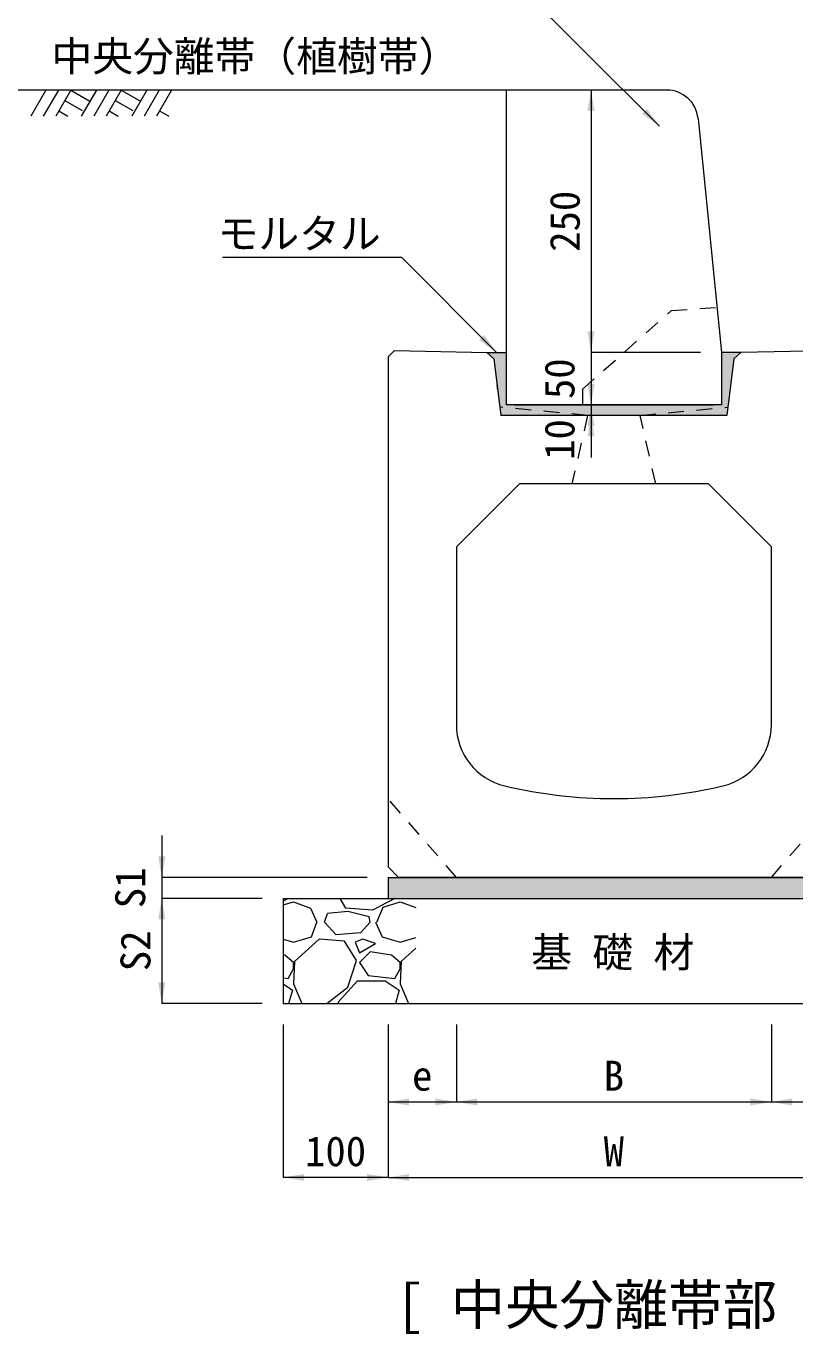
# Model space of a CAD drawing. Units: millimetres at full size. Extents: x 80703 to 103503, y 5263 to 15046.
# Drawn here: x 85222 to 85954, y 10590 to 11835 of the extents above; entities that cross this region are included whole.
import ezdxf
from ezdxf.enums import TextEntityAlignment as Align

# ---------------------------------------------------------------- set-up
doc = ezdxf.new("R2010")
doc.units = ezdxf.units.MM
doc.header["$LTSCALE"] = 20
doc.linetypes.add('DOTTED', pattern=[1.75, 0.25, -1.5])
doc.linetypes.add('USER1', pattern=[1.35, 0.75, -0.6])
for name, color, linetype, lineweight in [('0_2', 7, 'Continuous', 9), ('_0-0_', 7, 'Continuous', 20), ('_0-B_', 7, 'Continuous', 20), ('ADD_LINE', 7, 'DOTTED', 20), ('寸法引出', 7, 'Continuous', 9), ('寸法線', 7, 'Continuous', 9), ('ﾊｯﾁﾝｸﾞ', 7, 'Continuous', 5)]:
    doc.layers.add(name, color=color, linetype=linetype, lineweight=lineweight)
doc.styles.add('ＭＳ ゴシック', font='')
doc.styles.get('ＭＳ ゴシック').set_extended_font_data('MS Gothic')

# ---------------------------------------------------------------- blocks, each defined once
blk = doc.blocks.new('filled_arrow')
at = {"color": 0, "linetype": 'Continuous', "lineweight": -2}
blk.add_solid([(7.5, 1.25), (0, 0), (7.5, -1.25)], dxfattribs=at)

msp = doc.modelspace()

# ---------------------------------------------------------------- hatches: boundary and pattern name
at = {"layer": 'ﾊｯﾁﾝｸﾞ'}
for points in [[(85674.43, 11464.66), (85889.43, 11464.66), (85896.18, 11518.71), (85902.92, 11524.78), (85884.43, 11524.66), (85884.43, 11474.66), (85679.43, 11474.66), (85679.43, 11524.78), (85660.93, 11524.78), (85667.67, 11518.71)], [(85996.93, 11004.66), (85996.93, 11024.66), (85576.93, 11024.66), (85566.93, 11024.66), (85566.93, 11004.66)]]:
    msp.add_hatch(color=8, dxfattribs=at).paths.add_polyline_path(points)

# ---------------------------------------------------------------- linework, layer by layer
at = {"layer": '0_2', "lineweight": 5}
for p, q in [((85241.09, 11774.66), (85226.77, 11749.85)), ((85252.9, 11774.66), (85238.58, 11749.85)), ((85264.71, 11774.66), (85250.39, 11749.85)), ((85264.71, 11774.66), (85283, 11764.1)), ((85289.09, 11774.66), (85274.77, 11749.85)), ((85300.9, 11774.66), (85286.58, 11749.85)), ((85312.71, 11774.66), (85298.39, 11749.85)), ((85312.71, 11774.66), (85331, 11764.1)), ((85337.09, 11774.66), (85322.77, 11749.85)), ((85348.9, 11774.66), (85334.58, 11749.85)), ((85360.71, 11774.66), (85346.39, 11749.85)), ((85259, 11764.77), (85275.71, 11755.12)), ((85307, 11764.77), (85323.71, 11755.12)), ((85253.29, 11754.87), (85262, 11749.85)), ((85301.29, 11754.87), (85310, 11749.85)), ((85349.29, 11754.87), (85358, 11749.85))]:
    msp.add_line(p, q, dxfattribs=at)
at = {"layer": '0_2', "linetype": 'USER1'}
for p, q in [((85751.93, 11489.66), (85836.93, 11564.66)), ((85836.93, 11564.66), (85880.13, 11567.66)), ((85751.93, 11489.66), (85751.93, 11474.66)), ((85756.93, 11464.66), (85673.43, 11472.66)), ((85806.93, 11464.66), (85890.42, 11472.66)), ((85756.93, 11464.66), (85741.93, 11399.66)), ((85821.93, 11399.66), (85806.93, 11464.66)), ((85631.93, 11024.66), (85566.93, 11099.66)), ((85931.93, 11024.66), (85996.93, 11099.66))]:
    msp.add_line(p, q, dxfattribs=at)
at = {"layer": '_0-0_'}
for p, q in [((85679.43, 11774.66), (85202.63, 11774.66)), ((85679.43, 11774.66), (85679.43, 11474.66)), ((85832.28, 11774.66), (85679.43, 11774.66)), ((85862.13, 11747.64), (85884.43, 11524.66)), ((85572.93, 11526.54), (85566.93, 11520.66)), ((85572.93, 11526.54), (85660.93, 11524.78)), ((85660.93, 11524.78), (85679.43, 11524.78)), ((85667.67, 11518.71), (85660.93, 11524.78)), ((85902.92, 11524.78), (85884.43, 11524.66)), ((85884.43, 11524.66), (85884.43, 11474.66)), ((85896.18, 11518.71), (85902.92, 11524.78)), ((85990.93, 11526.54), (85902.92, 11524.78)), ((85667.67, 11518.71), (85674.43, 11464.66)), ((85896.18, 11518.71), (85889.43, 11464.66)), ((85884.43, 11474.66), (85679.43, 11474.66)), ((85686.93, 11474.66), (85876.93, 11474.66)), ((85889.43, 11464.66), (85674.43, 11464.66)), ((85566.93, 11024.66), (85996.93, 11024.66)), ((85566.93, 11024.66), (85566.93, 11004.66)), ((85466.93, 11004.66), (86096.93, 11004.66)), ((85466.93, 11004.66), (85466.93, 10904.66)), ((85466.93, 10904.66), (86096.93, 10904.66))]:
    msp.add_line(p, q, dxfattribs=at)
msp.add_arc((85832.28, 11744.66), 30, 5.71031, 90, dxfattribs=at)
at = {"layer": '_0-B_'}
for p, q in [((85566.93, 11520.66), (85566.93, 11034.66)), ((85631.93, 11339.66), (85691.93, 11399.66)), ((85871.93, 11399.66), (85691.93, 11399.66)), ((85871.93, 11399.66), (85931.93, 11339.66)), ((85631.93, 11339.66), (85631.93, 11170.19)), ((85931.93, 11170.19), (85931.93, 11339.66)), ((85576.93, 11024.66), (85566.93, 11034.66)), ((85986.93, 11024.66), (85576.93, 11024.66))]:
    msp.add_line(p, q, dxfattribs=at)
for centre, radius, start, end in [((85691.93, 11170.19), 60, 180, 256.65785), ((85871.93, 11170.19), 60, 283.34237, 0), ((85781.93, 11549.66), 450, 256.65777, 283.34225)]:
    msp.add_arc(centre, radius, start, end, dxfattribs=at)
at = {"layer": 'ADD_LINE'}
msp.add_line((85671.42, 11488.71), (85670.68, 11494.66), dxfattribs=at)
at = {"layer": '寸法引出'}
for p, q in [((85351.36, 11064.66), (85351.36, 10964.66)), ((85546.93, 11024.66), (85351.36, 11024.66)), ((85446.93, 11004.66), (85351.36, 11004.66)), ((85351.36, 11004.66), (85351.36, 10904.66)), ((85446.93, 11004.66), (85351.36, 11004.66)), ((85446.93, 10904.66), (85351.36, 10904.66)), ((85466.93, 10884.66), (85466.93, 10738.8)), ((85566.93, 10884.66), (85566.93, 10810.73)), ((85631.93, 10884.66), (85631.93, 10810.73)), ((85631.93, 10884.66), (85631.93, 10810.73)), ((85931.93, 10884.66), (85931.93, 10810.73)), ((85931.93, 10884.66), (85931.93, 10810.73)), ((85566.93, 10869.66), (85566.93, 10738.8)), ((85566.93, 10869.66), (85566.93, 10738.8)), ((85566.93, 10810.73), (85631.93, 10810.73)), ((85631.93, 10810.73), (85931.93, 10810.73)), ((85931.93, 10810.73), (85996.93, 10810.73)), ((85566.93, 10738.8), (85466.93, 10738.8)), ((85566.93, 10738.8), (85996.93, 10738.8))]:
    msp.add_line(p, q, dxfattribs=at)
at = {"layer": '寸法線'}
for p, q in [((85760.19, 11774.66), (85760.19, 11524.66)), ((85804.76, 11774.66), (85760.19, 11774.66)), ((85760.19, 11564.66), (85760.19, 11434.66)), ((85864.43, 11524.66), (85760.19, 11524.66)), ((85864.43, 11524.66), (85760.19, 11524.66)), ((85760.19, 11514.66), (85760.19, 11424.66)), ((85864.43, 11474.66), (85760.19, 11474.66)), ((85856.91, 11474.66), (85760.19, 11474.66)), ((85869.43, 11464.66), (85760.19, 11464.66))]:
    msp.add_line(p, q, dxfattribs=at)
for points in [[(85825.26, 11740.24), (85679.44, 11886.06), (85373.14, 11886.06)], [(85670.18, 11524.78), (85579.94, 11615.02), (85409.33, 11615.02)]]:
    msp.add_lwpolyline(points, dxfattribs=at)
at = {"layer": 'ﾊｯﾁﾝｸﾞ'}
for p, q in [((85471.73, 11004.5), (85466.93, 11001.98)), ((85466.93, 10998.36), (85476.81, 11001.45)), ((85471.77, 11004.66), (85471.73, 11004.5)), ((85476.81, 11001.45), (85493.06, 10995.35)), ((85502.75, 11004.66), (85506.27, 11004.5)), ((85506.27, 11004.5), (85506.49, 11004.66)), ((85526.59, 10995.35), (85521.16, 11004.66)), ((85573.33, 11004.5), (85551.99, 10993.32)), ((85562.15, 10996.37), (85578.41, 11001.45)), ((85573.37, 11004.66), (85573.33, 11004.5)), ((85578.41, 11001.45), (85593.45, 10995.81)), ((85493.06, 10995.35), (85499.16, 10982.14)), ((85506.27, 10982.14), (85509.32, 10990.27)), ((85528.62, 10992.3), (85509.32, 10990.27)), ((85551.99, 10993.32), (85526.59, 10995.35)), ((85548.94, 10987.22), (85528.62, 10992.3)), ((85549.96, 10982.14), (85548.94, 10987.22)), ((85556.05, 10982.14), (85562.15, 10996.37)), ((85494.08, 10967.92), (85499.16, 10982.14)), ((85517.45, 10969.95), (85506.27, 10982.14)), ((85549.96, 10982.14), (85540.81, 10971.98)), ((85555.04, 10982.14), (85561.13, 10967.92)), ((85466.93, 10965.74), (85476.81, 10962.84)), ((85476.81, 10962.84), (85494.08, 10967.92)), ((85501.19, 10965.89), (85477.82, 10944.55)), ((85525.57, 10963.86), (85501.19, 10965.89)), ((85540.81, 10971.98), (85517.45, 10969.95)), ((85536.75, 10945.57), (85525.57, 10963.86)), ((85542.85, 10965.89), (85535.73, 10962.84)), ((85535.73, 10962.84), (85539.8, 10952.68)), ((85539.8, 10952.68), (85555.04, 10961.82)), ((85555.04, 10961.82), (85542.85, 10965.89)), ((85561.13, 10967.92), (85578.41, 10962.84)), ((85578.41, 10962.84), (85593.45, 10967.26)), ((85468.68, 10950.65), (85466.93, 10950.91)), ((85476.81, 10943.54), (85468.68, 10950.65)), ((85549.96, 10953.7), (85539.8, 10943.54)), ((85570.28, 10950.65), (85549.96, 10953.7)), ((85578.41, 10943.54), (85570.28, 10950.65)), ((85593.45, 10957.36), (85579.42, 10944.55)), ((85471.73, 10928.3), (85476.81, 10937.44)), ((85477.82, 10944.55), (85476.81, 10923.22)), ((85476.81, 10937.44), (85476.81, 10943.54)), ((85528.62, 10920.17), (85536.75, 10945.57)), ((85539.8, 10943.54), (85547.93, 10931.34)), ((85573.33, 10928.3), (85578.41, 10937.44)), ((85579.42, 10944.55), (85578.41, 10923.22)), ((85578.41, 10937.44), (85578.41, 10943.54)), ((85466.93, 10928.87), (85471.73, 10928.3)), ((85519.48, 10905.94), (85537.77, 10926.26)), ((85537.77, 10926.26), (85564.18, 10926.26)), ((85547.93, 10931.34), (85573.33, 10928.3)), ((85564.18, 10926.26), (85577.39, 10917.12)), ((85466.93, 10923.26), (85475.79, 10917.12)), ((85475.79, 10917.12), (85472.23, 10904.66)), ((85476.81, 10923.22), (85484.62, 10904.66)), ((85508.56, 10904.66), (85528.62, 10920.17)), ((85577.39, 10917.12), (85573.83, 10904.66)), ((85578.41, 10923.22), (85586.22, 10904.66)), ((85520.22, 10904.66), (85519.48, 10905.94))]:
    msp.add_line(p, q, dxfattribs=at)

# ---------------------------------------------------------------- block references
at = {"layer": '寸法引出', "xscale": 2.67, "yscale": 2.67}
for p, rotation in [((85351.36, 11024.66), 90), ((85351.36, 11004.66), 270), ((85351.36, 11004.66), 270), ((85351.36, 10904.66), 90), ((85631.93, 10810.73), 180), ((85931.93, 10810.73), 180), ((85566.93, 10738.8), 180)]:
    msp.add_blockref('filled_arrow', p, dxfattribs=dict(at, rotation=rotation))
for p in [(85566.93, 10810.73), (85631.93, 10810.73), (85931.93, 10810.73), (85466.93, 10738.8), (85566.93, 10738.8)]:
    msp.add_blockref('filled_arrow', p, dxfattribs=at)
at = {"layer": '寸法線', "xscale": 2.67, "yscale": 2.67}
for p, rotation in [((85760.19, 11774.66), 270), ((85825.26, 11740.24), 135), ((85670.18, 11524.78), 135), ((85760.19, 11524.66), 90), ((85760.19, 11524.66), 90), ((85760.19, 11474.66), 90), ((85760.19, 11474.66), 270), ((85760.19, 11464.66), 270)]:
    msp.add_blockref('filled_arrow', p, dxfattribs=dict(at, rotation=rotation))

# ---------------------------------------------------------------- texts
at = {"layer": '0_2', "style": 'ＭＳ ゴシック'}
for s, p in [('中央分離帯（植樹帯）', (85246.28, 11784.01)), ('基 礎 材', (85703.28, 10930.49))]:
    msp.add_text(s, height=28.48, dxfattribs=at).set_placement(p, align=Align.BOTTOM_LEFT)
msp.add_text('[ 中央分離帯部 ]', height=37.98, dxfattribs=at).set_placement((85781.93, 10617.68), align=Align.MIDDLE_CENTER)
at = {"layer": '寸法引出', "style": 'ＭＳ ゴシック'}
for s, p in [('S1', (85321.36, 11014.66)), ('S2', (85326.36, 10954.66))]:
    msp.add_text(s, height=28.48, rotation=90, dxfattribs=at).set_placement(p, align=Align.MIDDLE_CENTER)
for s, p in [('B', (85781.93, 10835.73)), ('e', (85599.43, 10835.73)), ('100', (85516.93, 10763.8)), ('W', (85781.93, 10763.8))]:
    msp.add_text(s, height=28.48, dxfattribs=at).set_placement(p, align=Align.MIDDLE_CENTER)
at = {"layer": '寸法線', "style": 'ＭＳ ゴシック'}
for s, p in [('250', (85735.19, 11649.66)), ('50', (85730.19, 11499.66)), ('10', (85730.19, 11441.76))]:
    msp.add_text(s, height=28.48, rotation=90, dxfattribs=at).set_placement(p, align=Align.MIDDLE_CENTER)
msp.add_text('モルタル', height=28.48, dxfattribs=at).set_placement((85559.94, 11652.09), align=Align.TOP_RIGHT)

doc.saveas('drawing.dxf')
